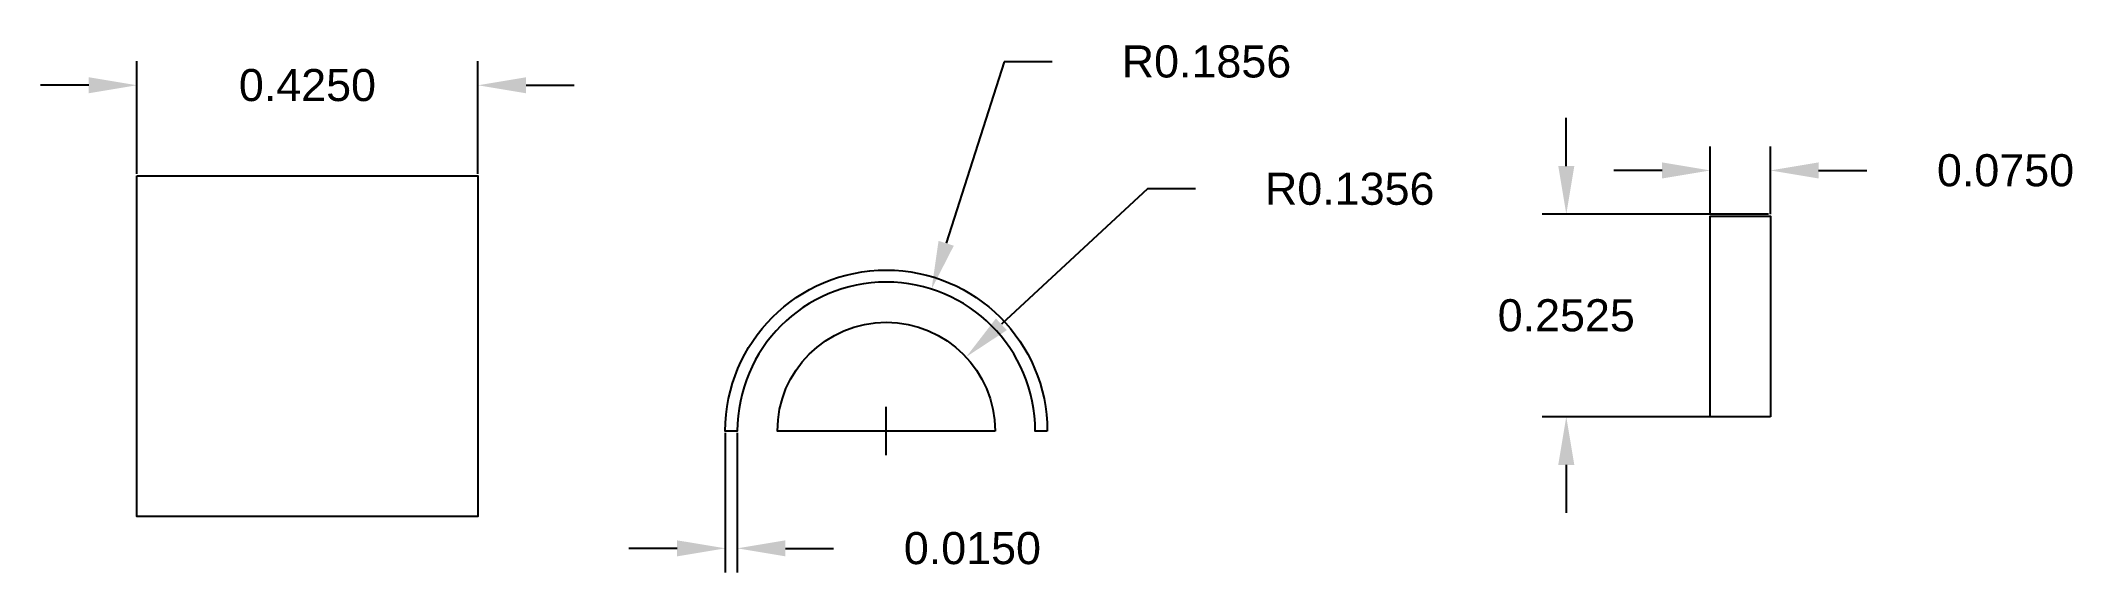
# Model space of a CAD drawing. Header units: metres. Extents: x 17.53 to 20.07, y 15.67 to 16.33.
import ezdxf

# ---------------------------------------------------------------- set-up
doc = ezdxf.new("R2010")
doc.units = ezdxf.units.M
doc.header["$MEASUREMENT"] = 0
doc.layers.add('Coloane', color=3, linetype='Continuous')
doc.layers.add('dim', color=30, linetype='Continuous')
doc.styles.get("Standard").update_dxf_attribs({"font": 'arial.ttf'})
doc.dimstyles.get("Standard").update_dxf_attribs({"dimtxt": 0.04, "dimasz": 0.06, "dimexe": 0.03, "dimexo": 0.0025, "dimgap": 0.09, "dimtad": 0, "dimtih": 1, "dimtoh": 1, "dimdec": 4, "dimzin": 0, "dimdsep": 46, "dimtxsty": 'Standard', "dimcen": 0.03, "dimadec": 0, "dimazin": 0, "dimtfac": 1, "dimtdec": 4, "dimtofl": 0, "dimtmove": 0, "dimatfit": 3, "dimfxl": 1, "dimtolj": 1, "dimtzin": 0, "dimarcsym": 0})

# ---------------------------------------------------------------- blocks, each defined once
blk = doc.blocks.new('*D1')
at = {"layer": 'Defpoints', "color": 0, "transparency": 16777216}
for p in [(18.08, 16.2737), (17.655, 16.1609), (18.08, 16.1609)]:
    blk.add_point(p, dxfattribs=at)
at = {"layer": 'dim', "color": 0, "lineweight": -2, "transparency": 16777216}
for p, q in [((17.655, 16.1634), (17.655, 16.3037)), ((18.08, 16.1634), (18.08, 16.3037)), ((17.595, 16.2737), (17.535, 16.2737)), ((18.14, 16.2737), (18.2, 16.2737))]:
    blk.add_line(p, q, dxfattribs=at)
at = {"layer": 'dim', "color": 0, "transparency": 16777216}
for points in [[(17.595, 16.2837), (17.595, 16.2637), (17.655, 16.2737)], [(18.14, 16.2837), (18.14, 16.2637), (18.08, 16.2737)]]:
    blk.add_solid(points, dxfattribs=at)
at = {"layer": 'dim', "color": 0, "transparency": 16777216, "insert": (17.8675, 16.2737), "char_height": 0.04, "attachment_point": 5}
blk.add_mtext('\\A1;0.4250', dxfattribs=at)
blk = doc.blocks.new('*D2')
at = {"layer": 'Defpoints', "color": 0, "transparency": 16777216}
for p in [(18.6883, 15.9349, 0.8357), (18.5889, 15.8427, 0.8357)]:
    blk.add_point(p, dxfattribs=at)
at = {"layer": 'dim', "color": 0, "lineweight": -2, "transparency": 16777216}
for p, q in [((18.9142, 16.1444), (18.7323, 15.9757)), ((18.9742, 16.1444), (18.9142, 16.1444)), ((18.5889, 15.8127), (18.5889, 15.8727)), ((18.5589, 15.8427), (18.6189, 15.8427))]:
    blk.add_line(p, q, dxfattribs=at)
at = {"layer": 'dim', "color": 0, "transparency": 16777216}
blk.add_solid([(18.7255, 15.983), (18.7391, 15.9684), (18.6883, 15.9349)], dxfattribs=at)
at = {"layer": 'dim', "color": 0, "transparency": 16777216, "insert": (19.1664, 16.1444), "char_height": 0.04, "attachment_point": 5}
blk.add_mtext('\\A1;R0.1356', dxfattribs=at)
blk = doc.blocks.new('*D4')
at = {"layer": 'Defpoints', "color": 0, "transparency": 16777216}
for p in [(18.6453, 16.0195, 0.8357), (18.5889, 15.8427, 0.8357)]:
    blk.add_point(p, dxfattribs=at)
at = {"layer": 'dim', "color": 0, "lineweight": -2, "transparency": 16777216}
for p, q in [((18.7357, 16.3031), (18.6635, 16.0767)), ((18.7957, 16.3031), (18.7357, 16.3031)), ((18.5889, 15.8127), (18.5889, 15.8727)), ((18.5589, 15.8427), (18.6189, 15.8427))]:
    blk.add_line(p, q, dxfattribs=at)
at = {"layer": 'dim', "color": 0, "transparency": 16777216}
blk.add_solid([(18.654, 16.0797), (18.673, 16.0737), (18.6453, 16.0195)], dxfattribs=at)
at = {"layer": 'dim', "color": 0, "transparency": 16777216, "insert": (18.9879, 16.3031), "char_height": 0.04, "attachment_point": 5}
blk.add_mtext('\\A1;R0.1856', dxfattribs=at)
blk = doc.blocks.new('*D5')
at = {"layer": 'Defpoints', "color": 0, "transparency": 16777216}
for p in [(18.3882, 15.8427, 0.8357), (18.4032, 15.8427, 0.8357), (18.4032, 15.6964)]:
    blk.add_point(p, dxfattribs=at)
at = {"layer": 'dim', "color": 0, "lineweight": -2, "transparency": 16777216}
for p, q in [((18.3882, 15.8402), (18.3882, 15.6664)), ((18.4032, 15.8402), (18.4032, 15.6664)), ((18.3282, 15.6964), (18.2682, 15.6964)), ((18.4632, 15.6964), (18.5232, 15.6964))]:
    blk.add_line(p, q, dxfattribs=at)
at = {"layer": 'dim', "color": 0, "transparency": 16777216}
for points in [[(18.3282, 15.7064), (18.3282, 15.6864), (18.3882, 15.6964)], [(18.4632, 15.7064), (18.4632, 15.6864), (18.4032, 15.6964)]]:
    blk.add_solid(points, dxfattribs=at)
at = {"layer": 'dim', "color": 0, "transparency": 16777216, "insert": (18.6962, 15.6964), "char_height": 0.04, "attachment_point": 5}
blk.add_mtext('\\A1;0.0150', dxfattribs=at)
blk = doc.blocks.new('*D7')
at = {"layer": 'Defpoints', "color": 0, "transparency": 16777216}
for p in [(19.6907, 16.1675), (19.6157, 16.1105, 0.8357), (19.6907, 16.1105, 0.8357)]:
    blk.add_point(p, dxfattribs=at)
at = {"layer": 'dim', "color": 0, "lineweight": -2, "transparency": 16777216}
for p, q in [((19.6157, 16.113), (19.6157, 16.1975)), ((19.6907, 16.113), (19.6907, 16.1975)), ((19.5557, 16.1675), (19.4957, 16.1675)), ((19.7507, 16.1675), (19.8107, 16.1675))]:
    blk.add_line(p, q, dxfattribs=at)
at = {"layer": 'dim', "color": 0, "transparency": 16777216}
for points in [[(19.5557, 16.1775), (19.5557, 16.1575), (19.6157, 16.1675)], [(19.7507, 16.1775), (19.7507, 16.1575), (19.6907, 16.1675)]]:
    blk.add_solid(points, dxfattribs=at)
at = {"layer": 'dim', "color": 0, "transparency": 16777216, "insert": (19.9837, 16.1675), "char_height": 0.04, "attachment_point": 5}
blk.add_mtext('\\A1;0.0750', dxfattribs=at)
blk = doc.blocks.new('*D8')
at = {"layer": 'Defpoints', "color": 0, "transparency": 16777216}
for p in [(19.6907, 16.113), (19.4363, 15.8605), (19.6907, 15.8605, 0.8357)]:
    blk.add_point(p, dxfattribs=at)
at = {"layer": 'dim', "color": 0, "lineweight": -2, "transparency": 16777216}
for p, q in [((19.4363, 16.173), (19.4363, 16.233)), ((19.6882, 16.113), (19.4063, 16.113)), ((19.6882, 15.8605), (19.4063, 15.8605)), ((19.4363, 15.8005), (19.4363, 15.7405))]:
    blk.add_line(p, q, dxfattribs=at)
at = {"layer": 'dim', "color": 0, "transparency": 16777216}
for points in [[(19.4263, 16.173), (19.4463, 16.173), (19.4363, 16.113)], [(19.4263, 15.8005), (19.4463, 15.8005), (19.4363, 15.8605)]]:
    blk.add_solid(points, dxfattribs=at)
at = {"layer": 'dim', "color": 0, "transparency": 16777216, "insert": (19.4363, 15.9867), "char_height": 0.04, "attachment_point": 5}
blk.add_mtext('\\A1;0.2525', dxfattribs=at)

msp = doc.modelspace()

# ---------------------------------------------------------------- linework, layer by layer
at = {"layer": 'Coloane'}
msp.add_lwpolyline([(17.655, 16.1609), (18.08, 16.1609), (18.08, 15.7359), (17.655, 15.7359)], close=True, dxfattribs=at)
at = {"layer": 'Coloane', "elevation": 0.8357}
msp.add_lwpolyline([(19.69073, 15.86047), (19.61573, 15.86047), (19.61573, 16.11047), (19.69073, 16.11047)], close=True, dxfattribs=at)
for points in [[(18.78951, 15.84267), (18.77451, 15.84267, 1), (18.40323, 15.84267), (18.38823, 15.84267, -1)], [(18.72451, 15.84267), (18.45323, 15.84267, -1)]]:
    msp.add_lwpolyline(points, format="xyb", close=True, dxfattribs=at)

# ---------------------------------------------------------------- dimensions: what is measured, and where the dimension line sits
at = {"layer": 'dim'}
for mpoint, picture, middle in [((18.64529, 16.01953, 0.8357), '*D4', (18.9879, 16.3031)), ((18.68833, 15.93491, 0.8357), '*D2', (19.16635, 16.14437))]:
    dim = msp.add_radius_dim(center=(18.58887, 15.84267, 0.8357), mpoint=mpoint, dimstyle='Standard', dxfattribs=at)
    dim.commit()
    dim.dimension.update_dxf_attribs({"geometry": picture, "text_midpoint": middle, "dimtype": 164})
for base, p1, p2, picture, middle in [((18.08, 16.27368), (17.655, 16.1609), (18.08, 16.1609), '*D1', (17.8675, 16.27368)), ((19.69073, 16.16751), (19.61573, 16.11047, 0.8357), (19.69073, 16.11047, 0.8357), '*D7', (19.98369, 16.16751)), ((18.40323, 15.69644), (18.38823, 15.84267, 0.8357), (18.40323, 15.84267, 0.8357), '*D5', (18.69619, 15.69644))]:
    dim = msp.add_linear_dim(base=base, p1=p1, p2=p2, dimstyle='Standard', dxfattribs=at)
    dim.commit()
    dim.dimension.update_dxf_attribs({"geometry": picture, "text_midpoint": middle})
dim = msp.add_linear_dim(base=(19.43633, 15.86047), p1=(19.69073, 16.11297), p2=(19.69073, 15.86047, 0.8357), angle=90, dimstyle='Standard', dxfattribs=at)
dim.commit()
dim.dimension.update_dxf_attribs({"geometry": '*D8', "text_midpoint": (19.43633, 15.98672)})

doc.saveas('drawing.dxf')
